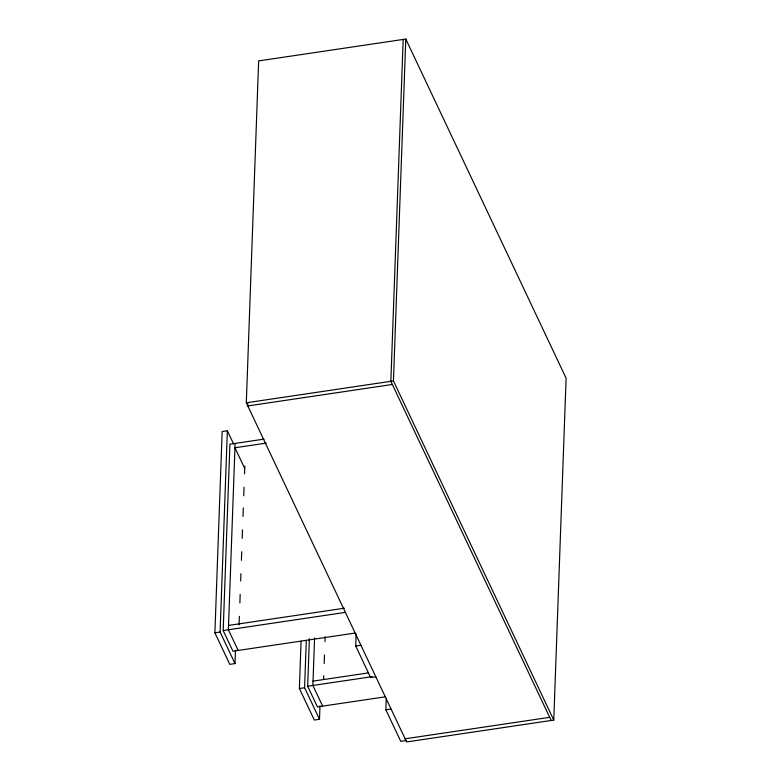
<?xml version="1.0" encoding="UTF-8"?>
<svg xmlns="http://www.w3.org/2000/svg" width="781" height="781" viewBox="0 0 781 781"><rect width="100%" height="100%" fill="white"/><g stroke="black" fill="none" stroke-linecap="round" stroke-linejoin="round"><path stroke-width="1.17" d="M235.481 650.241L235.003 663.577L229.799 664.358L214.892 632.815L222.155 431.542L227.359 430.77L233.529 443.823M235.003 663.577L220.096 632.044L227.359 430.77M355.16 633.049L232.953 651.208L223.181 630.54L229.907 444.194L264.056 439.117M235.11 443.423L228.384 629.769L238.156 650.436M246.308 402.791L258.648 60.908L405.788 39.05L566.108 378.209L553.768 720.092L406.628 741.95L246.308 402.791L393.448 380.923L553.768 720.092M239.084 624.859L239.386 616.336M239.874 602.942L240.177 594.409M240.665 581.015L240.929 573.703M241.407 560.309L241.719 551.786M242.198 538.382L242.51 529.86M242.989 516.466L243.301 507.933M243.74 495.759L244.043 487.237M244.531 473.833L244.804 466.257M247.88 403.777L247.802 405.944L392.335 384.467M319.976 705.936L319.497 719.272L314.294 720.043L299.387 688.51L301.085 641.221M319.497 719.272L304.59 687.739L306.289 640.449M385.375 696.808L317.447 706.903L307.675 686.235L309.383 638.731M314.587 637.96L312.878 685.454L322.651 706.131M323.617 679.333L323.744 675.682M324.183 663.499L324.496 654.976M324.974 641.582L325.15 636.71M375.827 676.785L370.624 677.557L355.716 646.024L356.156 633.899M403.181 39.441L390.851 381.313L551.171 720.472M393.448 380.923L405.788 39.05M405.964 740.544L400.76 741.325L385.853 709.792L386.253 698.878M266.311 443.091L234.954 447.757L244.726 468.424M228.54 625.435L344.343 608.223M223.181 630.54L345.387 612.382M214.892 632.815L220.096 632.044M355.716 646.024L360.92 645.243M313.035 681.13L368.515 672.88M307.675 686.235L371.981 676.678M299.387 688.51L304.59 687.739M385.853 709.792L391.056 709.011M405.144 738.797L549.678 717.319"/></g></svg>
